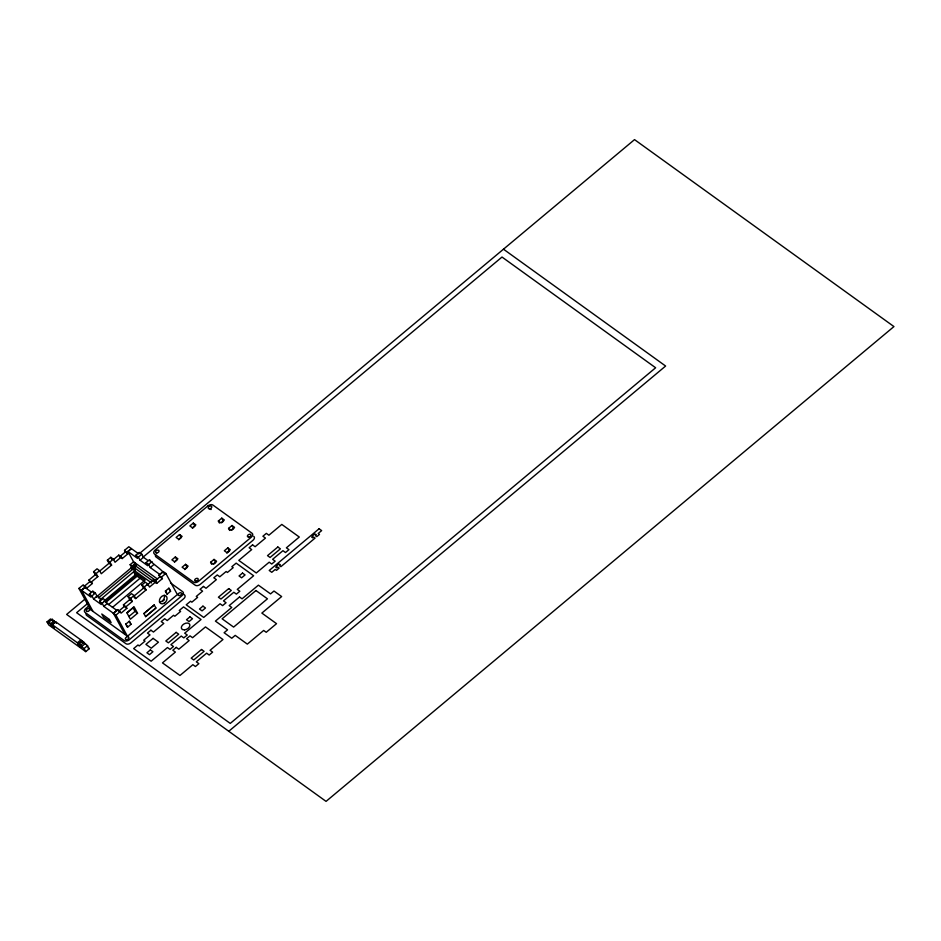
<?xml version="1.0" encoding="UTF-8"?>
<svg xmlns="http://www.w3.org/2000/svg" width="941" height="941" viewBox="0 0 941 941"><rect width="100%" height="100%" fill="white"/><g stroke="black" fill="none" stroke-linecap="round" stroke-linejoin="round"><path stroke-width="1.41" d="M91.512 581.891L97.829 576.621L95.276 574.775L88.96 580.044L92.383 583.479L86.643 588.278L83.231 584.832L78.926 588.431L81.479 590.266L84.925 587.407L91.312 592.007M134.422 563.353L127.917 551.45L131.364 548.579L138.809 553.943M47.05 621.86L49.602 623.695L48.767 622.154L52.202 619.284L55.119 622.413L51.684 625.295L50.967 624.777L52.72 627.188L54.343 627.953L52.026 624.506L55.472 621.636L80.855 639.927L81.785 641.633L78.338 644.503L77.633 643.985L79.373 646.408L80.997 647.161L78.691 643.726L82.126 640.845L87.513 645.667L89.195 648.749L85.76 651.631L48.732 624.942L47.05 621.86L50.485 618.978L51.767 619.907M48.767 622.154L50.755 623.589L54.19 620.707M85.772 586.678L81.479 590.266L91.065 597.182L89.383 594.089L92.818 591.219L95.37 593.053L97.052 596.147L101.522 599.358M127.917 551.45L137.492 558.354L135.81 555.272L139.256 552.391L141.809 554.237L143.491 557.319L147.96 560.542M51.637 626L53.355 624.565M84.666 599.358L66.635 614.426L326.056 801.379L893.95 326.574L634.528 139.621L139.821 553.237M89.383 594.089L91.936 595.935L95.37 593.053M135.81 555.272L138.362 557.107L141.809 554.237M130.952 568.058L132.646 569.293L130.14 564.682L133.575 561.812L135.563 563.236L136.445 565.659M130.14 564.682L132.128 566.117L135.563 563.236L133.399 567.035L135.363 570.634L132.34 567.305L133.057 567.823L134.775 566.376M87.878 603.299L76.621 612.709L230.251 723.417L655.63 367.766L502 257.046L143.02 557.19M91.936 595.935L93.618 599.017L97.052 596.147M138.362 557.107L140.044 560.189L143.491 557.319M96.017 597.264L134.457 565.118L156.5 581.009M89.124 605.722L85.831 608.474A3.835 2.47 -28.6 0 0 85.09 612.415L124.247 640.621A3.835 2.47 -28.6 0 0 129.246 639.762L181.978 595.665A3.835 2.47 -28.6 0 0 182.719 591.736L170.486 582.914M98.429 597.923L132.893 569.105M133.728 569.046L135.445 567.611M99.805 600.076L133.634 571.799L145.126 580.079L112.426 607.415M99.593 601.452L103.028 598.582L105.58 600.417L107.262 603.499L116.837 610.403L113.402 613.285L103.828 606.38L102.146 603.299L99.593 601.452L101.275 604.534L93.618 599.017M140.044 560.189L147.713 565.717L146.031 562.624L149.466 559.754C153.818 565.153 160.711 568.317 164.663 574.081M179.555 534.57L176.12 537.44L178.672 539.287L182.119 536.405L179.555 534.57L181.248 537.652L178.661 539.816M193.317 523.067L189.882 525.937L192.434 527.783L195.869 524.902L193.317 523.067L194.999 526.148M103.745 601.275L135.316 574.88L144.502 581.503M102.146 603.299L105.58 600.417M146.031 562.624L148.584 564.471L152.019 561.589M192.423 528.313L194.14 526.866M105.639 602.522L137.962 575.492M103.828 606.38L107.262 603.499M148.584 564.471L150.266 567.552L153.701 564.682M108.438 604.675L140.762 577.645M175.355 556.966L171.909 559.848L174.461 561.683L177.908 558.813L175.355 556.966L177.037 560.06M218.347 521.02L221.782 518.15L224.334 519.985L220.9 522.855L218.347 521.02L219.465 523.078M52.026 624.506L77.409 642.797L80.855 639.927M163.275 571.575L159.841 574.457L150.266 567.552M174.45 562.212L176.179 560.777M221.747 522.667L223.464 521.232L221.782 518.15M78.691 643.726L80.679 645.161L84.114 642.28M80.679 645.161L81.526 646.702L84.961 643.82M81.526 646.702L84.078 648.537L87.513 645.667M127.094 612.826L133.693 607.31M185.565 564.329L182.119 567.211L184.683 569.046L188.118 566.164L185.565 564.329L187.247 567.411L184.671 569.576M228.557 528.383L232.004 525.501L234.556 527.348L231.11 530.218L228.557 528.383L229.686 530.442M231.968 530.03L233.686 528.595L232.004 525.501M125.882 624.106L129.317 621.236L130.999 624.318L127.564 627.2L125.882 624.106L127.564 627.2M165.451 591.066L168.886 588.196L170.568 591.277L167.133 594.159L165.451 591.066L167.133 594.159M143.902 613.556L154.218 604.934L155.9 608.015L145.584 616.649L143.902 613.556L154.218 604.934M162.181 601.617L164.404 599.758M210.596 562.283L214.03 559.413L216.583 561.248L213.148 564.13L210.596 562.283L211.713 564.341M227.793 547.909L224.346 550.779L226.899 552.626L230.345 549.744L227.793 547.909L229.475 550.991L226.899 553.143M213.995 563.93L215.712 562.495L214.03 559.413M228.769 731.275L665.616 366.037L503.47 249.189M95.276 574.775L93.594 571.693L97.029 568.811L99.581 570.658L101.263 573.739L111.591 565.118L109.909 562.036L107.356 560.189L110.803 557.319L113.355 559.154L115.037 562.248L121.342 556.978L122.212 558.566L127.952 553.779L124.53 550.344L128.835 546.745L131.387 548.591L127.082 552.191M93.594 571.693L96.135 573.528L99.581 570.658M109.909 562.036L113.355 559.154M99.793 570.999L109.038 563.283L111.591 565.118M113.532 559.53L118.789 555.131L121.342 556.978M84.09 586.431L89.83 581.644L92.383 583.479M118.789 555.131L119.66 556.731L125.4 551.944L127.952 553.779M104.992 601.405L137.457 574.281M129.74 599.617L123.436 604.887L125.988 606.733L132.293 601.464L129.74 599.617L128.058 596.535L131.505 593.653L134.057 595.5L135.739 598.582L146.067 589.96L144.385 586.878L141.832 585.031L145.267 582.161L147.819 583.996L149.501 587.09L155.818 581.82L156.688 583.408L162.417 578.621L158.994 575.186L163.299 571.587L165.851 573.434L177.379 594.571L127.47 636.257L90.454 609.568L78.926 588.431M128.058 596.535L130.611 598.37L134.057 595.5M144.385 586.878L147.819 583.996M124.93 634.422L113.391 613.273L117.696 609.674L121.118 613.109L126.859 608.321L125.988 606.733M134.257 595.841L143.514 588.125L146.067 589.96M146.949 585.243L153.265 579.974L155.818 581.82M126.859 608.321L124.306 606.486L118.566 611.274L117.696 609.674M153.265 579.974L154.136 581.573L159.864 576.774L162.417 578.621M113.391 613.273L115.943 615.108L120.248 611.521M161.546 577.033L165.851 573.434M128.87 616.52L135.01 611.391L137.562 613.226L130.387 619.213L126.882 612.791L134.057 606.804L137.562 613.226M145.584 616.637L155.9 608.015M182.777 593.642L184.401 594.818A3.835 2.47 -28.6 0 1 183.671 598.747L130.928 642.844A3.835 2.47 -28.6 0 1 125.929 643.715L86.784 615.496A3.835 2.47 -28.6 0 1 86.102 613.814M157.618 579.127L136.845 564.165L133.399 567.035L153.018 581.173M131.387 568.388L151.56 582.926M54.402 621.907L55.119 622.413M83.773 643.068L82.126 640.845M87.925 647.831L89.195 648.749M154.136 581.573L156.688 583.408M119.66 556.731L122.212 558.566M134.034 597.359L135.739 598.582M84.949 587.043L86.643 588.278M168.886 588.196L170.568 591.277M158.994 575.186L159.864 576.774M149.466 559.754L150.584 561.812M124.53 550.344L125.4 551.944M132.128 566.117L133.057 567.823M141.832 585.031L143.514 588.125M133.634 571.799L135.316 574.88M110.803 557.319L111.92 559.377M130.611 598.37L132.293 601.464M107.356 560.189L109.038 563.283M132.904 607.533L135.01 611.391M123.436 604.887L124.306 606.486M129.317 621.236L130.999 624.318M96.135 573.528L97.829 576.621M115.943 615.108L127.47 636.257M88.96 580.044L89.83 581.644M92.818 591.219L93.935 593.277M81.479 590.266L93.018 611.427M84.078 648.537L85.76 651.631M77.409 642.797L78.338 644.503M55.472 621.636L56.401 623.33M52.202 619.284L53.049 620.825M50.755 623.589L51.684 625.295M210.925 509.551A1.917 1.235 -28.6 0 1 211.243 509.375M155.606 554.684A3.835 2.47 -28.6 0 0 156.1 557.025L195.257 585.231A3.835 2.47 -28.6 0 0 200.245 584.373L252.988 540.275A3.835 2.47 -28.6 0 0 253.729 536.346M127.952 640.386A1.917 1.235 -28.6 0 1 128.505 640.08M164.263 595.218A4.599 3.364 -54.2 0 1 163.44 599.723A4.599 3.364 -54.2 0 1 159.441 602.017M207.902 505.905L155.159 550.003A3.835 2.47 -28.6 0 0 154.418 553.931L193.575 582.15A3.835 2.47 -28.6 0 0 198.563 581.279L251.306 537.182A3.835 2.47 -28.6 0 0 252.047 533.253L212.889 505.046A3.835 2.47 -28.6 0 0 207.902 505.905M252.576 544.874L249.142 547.744L251.694 549.591L238.791 560.377L256.281 572.975L269.185 562.189L271.737 564.035L275.172 561.154L272.619 559.319L282.947 550.685L285.499 552.532L288.934 549.65L286.382 547.815L299.285 537.029L281.794 524.419L268.891 535.206L266.338 533.371L262.904 536.241L265.456 538.087L255.129 546.709L252.576 544.874M150.372 649.913L146.937 652.783L149.49 654.63L152.924 651.748L150.372 649.913M189.941 616.873L186.506 619.743L189.059 621.589L192.493 618.707L189.941 616.873M202.938 606.145L199.492 609.027L202.056 610.862L205.491 607.992L202.938 606.145M242.507 573.081L239.061 575.963L241.614 577.798L245.06 574.927L242.507 573.081M277.83 547.003L267.515 555.637L270.067 557.472L280.394 548.85L277.83 547.003M176.261 647.373L172.826 650.243L175.379 652.089L162.475 662.876L179.966 675.473L192.87 664.687L195.422 666.534L198.869 663.652L196.304 661.817L206.632 653.183L209.184 655.03L212.619 652.148L210.066 650.313L222.97 639.527L205.479 626.918L192.576 637.704L190.023 635.869L186.589 638.739L189.141 640.586L178.814 649.208L176.261 647.373M319.093 528.76L269.22 570.469L271.773 572.304L275.207 569.434L276.489 570.352L279.159 568.105L277.76 567.094L276.795 567.894L275.784 567.164L277.901 564.529L279.418 564.118L280.442 564.847L279.477 565.659L280.889 566.67L315.082 538.076L313.671 537.064L312.718 537.864L311.694 537.135L313.824 534.5L315.341 534.088L316.352 534.829L315.388 535.629L316.799 536.641L319.481 534.406L318.199 533.476L321.646 530.606L319.093 528.76M239.52 596.982L229.192 605.616L231.757 607.451L215.418 621.107L227.546 629.847L224.099 632.728L231.757 638.245L235.203 635.375L247.33 644.115L263.668 630.446L266.221 632.293L276.536 623.66L261.857 613.085L281.641 596.547L273.972 591.03L270.538 593.9L258.41 585.161L242.072 598.817L239.52 596.982M255.952 590.525L222.123 618.813L233.615 627.094L267.444 598.805L255.952 590.525M201.527 649.502L191.199 658.135L193.752 659.97L204.079 651.348L201.527 649.502M150.901 630.211L147.455 633.081L150.007 634.928L143.702 640.198L145.02 641.139L139.28 645.938L137.962 644.985L133.657 648.572L151.136 661.194L167.486 647.549L170.027 649.384L173.473 646.514L170.921 644.667L181.248 636.045L183.801 637.892L187.235 635.01L184.695 633.175L201.045 619.519L183.566 606.898L179.261 610.486L180.59 611.438L174.85 616.237L173.532 615.285L167.216 620.554L164.675 618.707L161.229 621.578L163.781 623.424L153.454 632.046L150.901 630.211M203.479 586.431L200.033 589.313L202.586 591.148L196.281 596.418L197.598 597.37L191.858 602.169L190.541 601.217L186.236 604.804L203.715 617.425L220.065 603.769L222.605 605.616L226.052 602.746L223.499 600.899L233.827 592.277L236.379 594.124L239.826 591.242L237.273 589.407L253.623 575.751L236.144 563.13L231.851 566.717L233.168 567.67L227.428 572.457L226.111 571.516L219.794 576.786L217.253 574.939L213.807 577.809L216.359 579.656L206.032 588.278L203.479 586.431M153.089 638.374L145.914 644.362L151.23 648.208L158.406 642.209L153.089 638.374M176.143 632.364L165.828 640.986L168.368 642.832L178.696 634.199L176.143 632.364M228.722 588.596L218.406 597.217L220.947 599.052L231.274 590.43L228.722 588.596M109.438 619.519L101.781 613.991L103.463 617.084L111.132 622.601L109.438 619.507M184.565 629.847A4.599 2.976 -28.6 0 0 189.717 624.412A4.599 2.976 -28.6 0 0 182.507 625.118A4.599 2.976 -28.6 0 0 184.565 629.847M87.501 611.427A1.917 1.235 -28.6 0 0 89.689 609.18A1.917 1.235 -28.6 0 0 86.701 609.427A1.917 1.235 -28.6 0 0 87.501 611.427M126.647 639.645A1.917 1.235 -28.6 0 0 128.835 637.398A1.917 1.235 -28.6 0 0 125.847 637.645A1.917 1.235 -28.6 0 0 126.647 639.645M179.39 595.547A1.917 1.235 -28.6 0 0 181.578 593.3A1.917 1.235 -28.6 0 0 178.59 593.548A1.917 1.235 -28.6 0 0 179.39 595.547M209.561 508.858A1.917 1.235 -28.6 0 0 211.749 506.611A1.917 1.235 -28.6 0 0 208.761 506.858A1.917 1.235 -28.6 0 0 209.561 508.858M248.718 537.064A1.917 1.235 -28.6 0 0 250.906 534.817A1.917 1.235 -28.6 0 0 247.918 535.076A1.917 1.235 -28.6 0 0 248.718 537.064M195.975 581.162A1.917 1.235 -28.6 0 0 198.163 578.915A1.917 1.235 -28.6 0 0 195.175 579.162A1.917 1.235 -28.6 0 0 195.975 581.162M156.818 552.955A1.917 1.235 -28.6 0 0 159.005 550.708A1.917 1.235 -28.6 0 0 156.018 550.956A1.917 1.235 -28.6 0 0 156.818 552.955M164.04 603.334A4.599 3.364 -54.2 0 0 166.087 596.029A4.599 3.364 -54.2 0 0 159.594 599.57A4.599 3.364 -54.2 0 0 164.04 603.334"/></g></svg>
